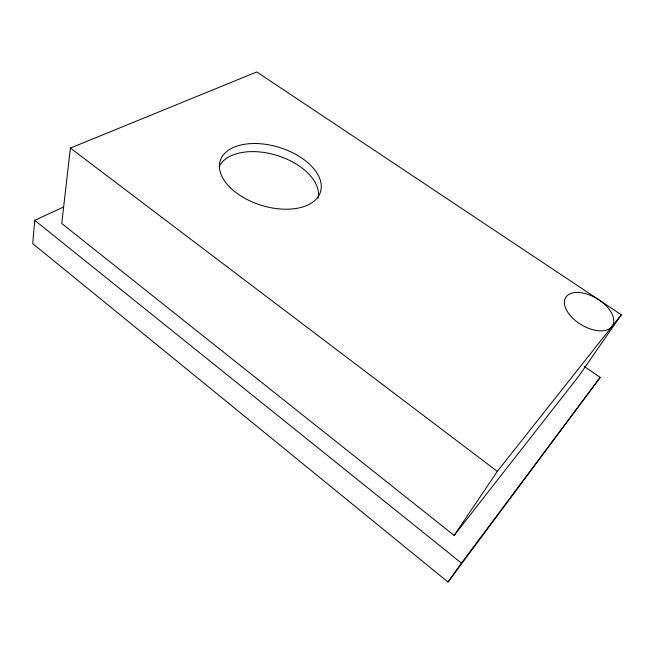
<?xml version="1.0" encoding="UTF-8"?>
<svg xmlns="http://www.w3.org/2000/svg" width="654" height="654" viewBox="0 0 654 654"><rect width="100%" height="100%" fill="white"/><g stroke="black" fill="none" stroke-linecap="round" stroke-linejoin="round"><path stroke-width="0.98" d="M63.422 207.056L34.776 220.341L32.7 243.599L448.006 582.044L600.168 377.44L584.243 366.379M70.387 148.057L61.746 223.504L454.154 535.43L579.109 375.674L621.3 314.754L256.744 71.956L70.387 148.057L497.302 471.387L454.154 535.43M448.006 582.044L461.43 563.102L600.168 377.44M497.302 471.387L621.3 314.754M34.776 220.341L461.43 563.102M219.245 166.394A52.124 30.46 17.1 0 1 278.024 155.758A52.124 30.46 17.1 0 1 318.146 198.309M569.454 314.574A27.337 15.23 31 0 0 611.907 326.624A27.337 15.23 31 0 0 585.927 293.769A27.337 15.23 31 0 0 569.454 314.574M230.175 187.551A52.5 30.313 17.2 0 0 317.566 197.541A52.5 30.313 17.2 0 0 263.276 144.019A52.5 30.313 17.2 0 0 230.175 187.551"/></g></svg>
